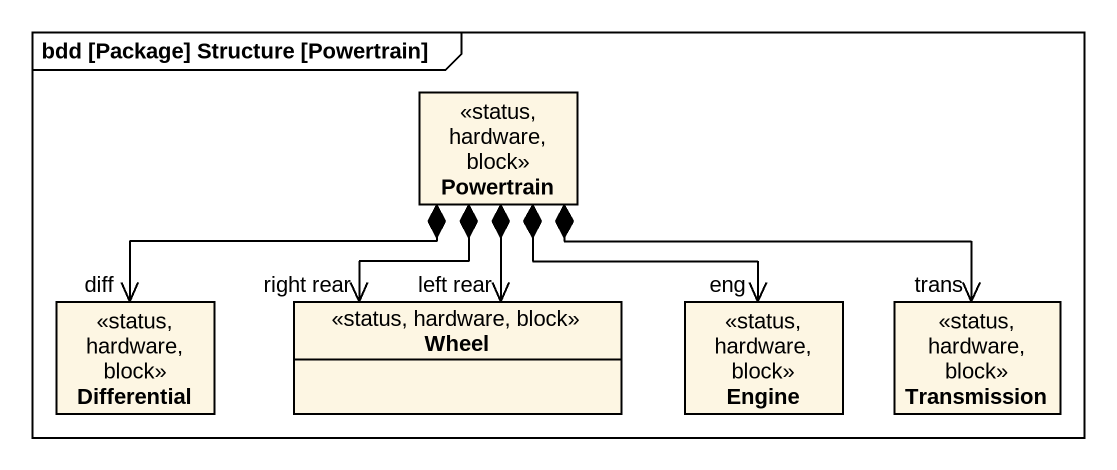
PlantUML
@startuml
mainframe bdd [Package] Structure [Powertrain]
hide circle
hide empty members
class Powertrain <<status, hardware, block>>
class Differential <<status, hardware, block>>
class Wheel <<status, hardware, block>>
class Engine <<status, hardware, block>>
class Transmission <<status, hardware, block>>
Powertrain *-left-> "diff" Differential
Powertrain *--> "right rear" Wheel
Powertrain *--> "left rear" Wheel
Powertrain *--> "eng" Engine
Powertrain *-right-> "trans" Transmission
@enduml
